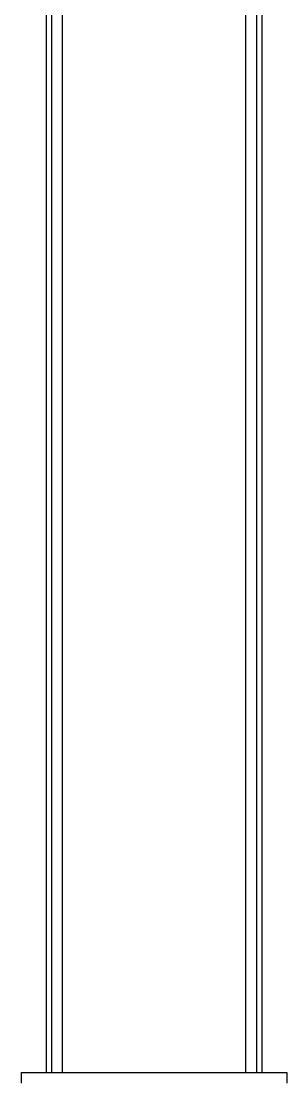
# Model space of a CAD drawing. Header units: millimetres. Extents: x -962 to 79815, y -55582 to 115780.
# Drawn here: x 14472 to 15043, y 76275 to 78544 of the extents above; entities that cross this region are included whole.
import ezdxf

# ---------------------------------------------------------------- set-up
doc = ezdxf.new("R2010")
doc.units = ezdxf.units.MM
doc.linetypes.add('PHANTOM', pattern=[63.5, 31.75, -6.35, 6.35, -6.35, 6.35, -6.35])

# ---------------------------------------------------------------- blocks, each defined once
blk = doc.blocks.new('*U170')
at = {"color": 7, "linetype": 'Continuous', "lineweight": 25}
for p, q in [((-101.5, -253), (-101.5, -1844.22)), ((-96.3, -253), (-96.3, -1844.22)), ((96.3, -253), (96.3, -1844.22)), ((101.5, -253), (101.5, -1844.22))]:
    blk.add_line(p, q, dxfattribs=at)
at = {"color": 7, "linetype": 'PHANTOM', "lineweight": 18}
for p, q in [((-101.5, -253), (-101.5, -1844.22)), ((-96.3, -253), (-96.3, -1844.22)), ((-96.3, -257.13), (-96.3, -1844.22)), ((96.3, -253), (96.3, -1844.22)), ((96.3, -257.13), (96.3, -1844.22)), ((101.5, -253), (101.5, -1844.22)), ((-101.5, -263.5), (-101.5, -1844.22)), ((101.5, -263.5), (101.5, -1844.22))]:
    blk.add_line(p, q, dxfattribs=at)
at = {"color": 8, "linetype": 'Continuous', "lineweight": 25}
for p, q in [((-86.3, -324.84), (-86.3, -1844.22)), ((86.3, -1844.22), (86.3, -324.84))]:
    blk.add_line(p, q, dxfattribs=at)
at = {"color": 8, "linetype": 'PHANTOM', "lineweight": 18}
for p, q in [((-86.3, -324.84), (-86.3, -1844.22)), ((-86.3, -324.84), (-86.3, -1844.22)), ((86.3, -1844.22), (86.3, -324.84)), ((86.3, -1844.22), (86.3, -324.84))]:
    blk.add_line(p, q, dxfattribs=at)
for p, q in [((-125, -1844.22), (125, -1844.22)), ((-125, -1844.22), (-125, -1854.22)), ((125, -1844.22), (125, -1854.22))]:
    blk.add_line(p, q)
blk = doc.blocks.new('00-Greenex-侧视总图-Far', base_point=(14757.76, 80496.07))
blk.add_blockref('*U170', (14757.76, 80496.07))

msp = doc.modelspace()

# ---------------------------------------------------------------- block references
at = {"xscale": 2.282563780645988, "yscale": 2.282563780645988, "zscale": 2.282563780645988}
msp.add_blockref('00-Greenex-侧视总图-Far', (14757.8, 80496.1), dxfattribs=at)

doc.saveas('drawing.dxf')
